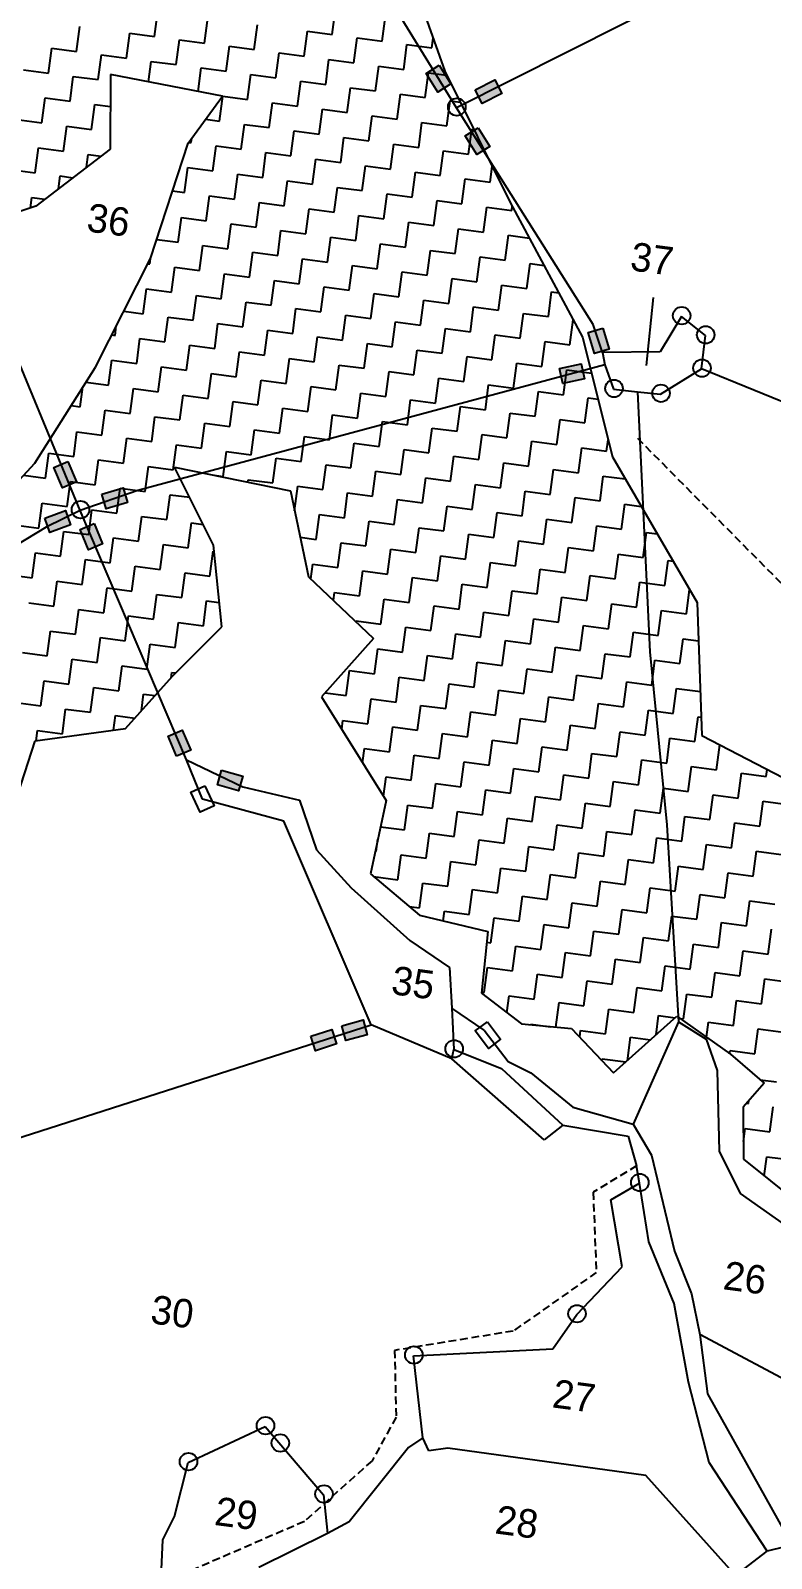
# Model space of a CAD drawing. Header units: metres. Extents: x 291537 to 296393, y 1982960 to 1986703.
# Drawn here: x 294142 to 294624, y 1983906 to 1984899 of the extents above; entities that cross this region are included whole.
import ezdxf

# ---------------------------------------------------------------- set-up
doc = ezdxf.new("R2010")
doc.units = ezdxf.units.M
doc.linetypes.add('DASHED', pattern=[0.75, 0.5, -0.25])
for name, color, linetype in [('LINE_FOOTPATH', 1, 'DASHED'), ('LINE_WATER', 4, 'Continuous'), ('POLY_HATCH', 12, 'Continuous'), ('POLY_PARCEL', 6, 'Continuous'), ('POLY_WATER', 4, 'Continuous'), ('SYM_STONE', 1, 'Continuous'), ('TEXT_PARCEL', 7, 'Continuous')]:
    doc.layers.add(name, color=color, linetype=linetype)
doc.styles.get("Standard").update_dxf_attribs({"font": 'simplex.shx'})
doc.styles.add('TEXT_MAP', font='')
doc.styles.get('TEXT_MAP').set_extended_font_data('Kruti Dev 050')
doc.dimstyles.get("Standard").update_dxf_attribs({"dimtxt": 0.18, "dimasz": 0.18, "dimexe": 0.18, "dimexo": 0.0625, "dimgap": 0.09, "dimtad": 0, "dimtih": 1, "dimtoh": 1, "dimdec": 4, "dimzin": 0, "dimdsep": 46, "dimtxsty": 'Standard', "dimcen": 0.09, "dimadec": 0, "dimazin": 0, "dimtfac": 1, "dimtdec": 4, "dimtofl": 0, "dimtmove": 0, "dimatfit": 3, "dimfxl": 1, "dimtolj": 1, "dimtzin": 0, "dimarcsym": 0})

msp = doc.modelspace()

# ---------------------------------------------------------------- hatches: boundary and pattern name
for points in [[(294406.66, 1984859.15), (294415.06, 1984864.41), (294407.46, 1984876.55), (294399.06, 1984871.3)], [(294448.15, 1984858.21), (294443.69, 1984867.06), (294430.9, 1984860.63), (294435.35, 1984851.78)], [(294432.02, 1984818.5), (294440.4, 1984823.79), (294432.76, 1984835.9), (294424.38, 1984830.62)], [(294508.46, 1984689.17), (294517.95, 1984692.01), (294513.85, 1984705.73), (294504.36, 1984702.89)], [(294501.92, 1984672.78), (294499.77, 1984682.45), (294485.79, 1984679.34), (294487.94, 1984669.67)], [(294162.59, 1984601.96), (294171.71, 1984605.82), (294166.13, 1984619.01), (294157.01, 1984615.15)], [(294204.78, 1984592.27), (294201.99, 1984601.78), (294188.25, 1984597.75), (294191.03, 1984588.24)], [(294167.86, 1984577.87), (294164.45, 1984587.17), (294151.01, 1984582.23), (294154.42, 1984572.93)], [(294179.58, 1984561.57), (294188.69, 1984565.45), (294183.08, 1984578.63), (294173.96, 1984574.74)], [(294240.3, 1984444.43), (294231.19, 1984440.54), (294236.8, 1984427.37), (294245.92, 1984431.26)], [(294277.05, 1984404.82), (294279.78, 1984414.34), (294266.02, 1984418.3), (294263.28, 1984408.78)], [(294360.61, 1984246.41), (294357.97, 1984255.96), (294344.17, 1984252.14), (294346.81, 1984242.6)], [(294340.78, 1984240.4), (294337.71, 1984249.82), (294324.1, 1984245.38), (294327.16, 1984235.96)]]:
    msp.add_hatch(color=256).paths.add_polyline_path(points)

# ---------------------------------------------------------------- linework, layer by layer
for points in [[(294407.46, 1984876.55), (294415.06, 1984864.41), (294406.66, 1984859.15), (294399.06, 1984871.3)], [(294430.9, 1984860.63), (294443.69, 1984867.06), (294448.15, 1984858.21), (294435.35, 1984851.78)], [(294432.76, 1984835.9), (294440.4, 1984823.79), (294432.02, 1984818.5), (294424.38, 1984830.62)], [(294513.85, 1984705.73), (294517.95, 1984692.01), (294508.46, 1984689.17), (294504.36, 1984702.89)], [(294485.79, 1984679.34), (294499.77, 1984682.45), (294501.92, 1984672.78), (294487.94, 1984669.67)], [(294166.13, 1984619.01), (294171.71, 1984605.82), (294162.59, 1984601.96), (294157.01, 1984615.15)], [(294188.25, 1984597.75), (294201.99, 1984601.78), (294204.78, 1984592.27), (294191.03, 1984588.24)], [(294151.01, 1984582.23), (294164.45, 1984587.17), (294167.86, 1984577.87), (294154.42, 1984572.93)], [(294183.08, 1984578.63), (294188.69, 1984565.45), (294179.58, 1984561.57), (294173.96, 1984574.74)], [(294236.8, 1984427.37), (294231.19, 1984440.54), (294240.3, 1984444.43), (294245.92, 1984431.26)], [(294266.02, 1984418.3), (294279.78, 1984414.34), (294277.05, 1984404.82), (294263.28, 1984408.78)], [(294255.06, 1984408.14), (294261.13, 1984395.17), (294252.15, 1984390.97), (294246.09, 1984403.95)], [(294344.17, 1984252.14), (294357.97, 1984255.96), (294360.61, 1984246.41), (294346.81, 1984242.6)], [(294438.87, 1984254.86), (294447.44, 1984243.39), (294439.5, 1984237.46), (294430.94, 1984248.94)], [(294324.1, 1984245.38), (294337.71, 1984249.82), (294340.78, 1984240.4), (294327.16, 1984235.96)]]:
    msp.add_lwpolyline(points, close=True)
at = {"layer": 'LINE_FOOTPATH', "ltscale": 10}
for p, q in [((294629.81, 1984539.91), (294535.83, 1984634.74)), ((294535.86, 1984161.12), (294507.57, 1984143.99)), ((294507.57, 1984143.99), (294509.64, 1984091.78)), ((294509.64, 1984091.78), (294455.53, 1984053.74)), ((294455.53, 1984053.74), (294378.47, 1984041.17)), ((294378.47, 1984041.17), (294379.47, 1983997.76)), ((294379.47, 1983997.76), (294363.84, 1983969.38)), ((294363.84, 1983969.38), (294319.82, 1983930)), ((294319.82, 1983930), (294228.48, 1983890.34))]:
    msp.add_line(p, q, dxfattribs=at)
at = {"layer": 'LINE_WATER'}
for p, q in [((294415.63, 1984263.55), (294417.01, 1984236.74)), ((294415.74, 1984230.76), (294417.01, 1984236.74)), ((294417.01, 1984236.74), (294448, 1984224.32)), ((294448, 1984224.32), (294487.92, 1984187.59))]:
    msp.add_line(p, q, dxfattribs=at)
at = {"layer": 'POLY_HATCH'}
for p, q in [((294390.61, 1984930.92), (294411.05, 1984872.73)), ((294193.89, 1984870.57), (294193.54, 1984821.98)), ((294266.55, 1984856.4), (294193.89, 1984870.57)), ((294411.05, 1984872.73), (294453.74, 1984787.28)), ((294244.26, 1984825.91), (294266.55, 1984856.4)), ((294193.54, 1984821.98), (294145.3, 1984785.04)), ((294219.88, 1984750.85), (294244.26, 1984825.91)), ((294145.3, 1984785.04), (294082.4, 1984763.72)), ((294453.74, 1984787.28), (294500.73, 1984699.74)), ((294183.93, 1984680.36), (294219.88, 1984750.85)), ((294500.73, 1984699.74), (294520.09, 1984621.93)), ((294144.49, 1984617.94), (294183.93, 1984680.36)), ((294520.09, 1984621.93), (294575.25, 1984527.23)), ((294086.71, 1984554.9), (294144.49, 1984617.94)), ((294260.77, 1984564.65), (294235.44, 1984615.4)), ((294235.44, 1984615.4), (294310.73, 1984599.88)), ((294310.73, 1984599.88), (294322.57, 1984544.09)), ((294266.12, 1984511.42), (294260.77, 1984564.65)), ((294322.57, 1984544.09), (294364.69, 1984503.93)), ((294575.25, 1984527.23), (294578.29, 1984440.95)), ((294234.11, 1984479.36), (294266.12, 1984511.42)), ((294364.69, 1984503.93), (294331.05, 1984466.11)), ((294203.55, 1984445.41), (294234.11, 1984479.36)), ((294331.05, 1984466.11), (294372.98, 1984398.65)), ((294144.8, 1984437.38), (294203.55, 1984445.41)), ((294131.11, 1984395.21), (294144.8, 1984437.38)), ((294578.29, 1984440.95), (294643.05, 1984407.3)), ((294372.98, 1984398.65), (294362.81, 1984350.89)), ((294362.81, 1984350.89), (294394.72, 1984324.04)), ((294394.72, 1984324.04), (294439.04, 1984313.48)), ((294439.04, 1984313.48), (294435.03, 1984273.45)), ((294435.03, 1984273.45), (294461, 1984253.36)), ((294461, 1984253.36), (294493.5, 1984250.34)), ((294520.88, 1984221.53), (294562.07, 1984258.35)), ((294562.07, 1984258.35), (294596.84, 1984233.68)), ((294493.5, 1984250.34), (294520.88, 1984221.53)), ((294596.84, 1984233.68), (294618.72, 1984214.98)), ((294618.72, 1984214.98), (294605.1, 1984199.28)), ((294605.1, 1984199.28), (294605.34, 1984165.52)), ((294605.34, 1984165.52), (294640.5, 1984137.38))]:
    msp.add_line(p, q, dxfattribs=at)
at = {"layer": 'POLY_HATCH', "linetype": 'Continuous'}
for p, q in [((294222.47, 1984895.3), (294224.61, 1984911.49)), ((294337.96, 1984896.49), (294340.1, 1984912.69)), ((294370.35, 1984892.21), (294372.49, 1984908.4)), ((294171.74, 1984885.53), (294173.89, 1984901.72)), ((294254.85, 1984891.01), (294256.99, 1984907.2)), ((294287.24, 1984886.73), (294289.38, 1984902.92)), ((294319.62, 1984882.44), (294321.77, 1984898.63)), ((294321.77, 1984898.63), (294337.96, 1984896.49)), ((294204.13, 1984881.25), (294206.27, 1984897.44)), ((294206.27, 1984897.44), (294222.47, 1984895.3)), ((294236.52, 1984876.96), (294238.66, 1984893.15)), ((294238.66, 1984893.15), (294254.85, 1984891.01)), ((294268.9, 1984872.68), (294271.05, 1984888.87)), ((294271.05, 1984888.87), (294287.24, 1984886.73)), ((294352.01, 1984878.16), (294354.15, 1984894.35)), ((294354.15, 1984894.35), (294370.35, 1984892.21)), ((294384.4, 1984873.87), (294386.54, 1984890.06)), ((294386.54, 1984890.06), (294402.73, 1984887.92)), ((294402.73, 1984887.92), (294403.55, 1984894.08)), ((294153.41, 1984871.48), (294155.55, 1984887.67)), ((294155.55, 1984887.67), (294171.74, 1984885.53)), ((294185.79, 1984867.2), (294187.94, 1984883.39)), ((294187.94, 1984883.39), (294204.13, 1984881.25)), ((294218.56, 1984865.76), (294220.32, 1984879.1)), ((294220.32, 1984879.1), (294236.52, 1984876.96)), ((294301.29, 1984868.39), (294303.43, 1984884.58)), ((294303.43, 1984884.58), (294319.62, 1984882.44)), ((294333.68, 1984864.11), (294335.82, 1984880.3)), ((294335.82, 1984880.3), (294352.01, 1984878.16)), ((294137.22, 1984873.62), (294153.41, 1984871.48)), ((294167.46, 1984853.15), (294169.6, 1984869.34)), ((294169.6, 1984869.34), (294185.79, 1984867.2)), ((294250.68, 1984859.49), (294252.71, 1984874.82)), ((294252.71, 1984874.82), (294268.9, 1984872.68)), ((294282.95, 1984854.34), (294285.1, 1984870.53)), ((294285.1, 1984870.53), (294301.29, 1984868.39)), ((294366.06, 1984859.82), (294368.2, 1984876.01)), ((294368.2, 1984876.01), (294384.4, 1984873.87)), ((294398.45, 1984855.54), (294400.59, 1984871.73)), ((294400.59, 1984871.73), (294412.33, 1984870.18)), ((294315.34, 1984850.06), (294317.48, 1984866.25)), ((294317.48, 1984866.25), (294333.68, 1984864.11)), ((294347.73, 1984845.77), (294349.87, 1984861.96)), ((294349.87, 1984861.96), (294366.06, 1984859.82)), ((294149.12, 1984839.09), (294151.27, 1984855.29)), ((294151.27, 1984855.29), (294167.46, 1984853.15)), ((294181.51, 1984834.81), (294183.65, 1984851)), ((294183.65, 1984851), (294193.74, 1984849.67)), ((294264.62, 1984840.29), (294266.76, 1984856.48)), ((294266.76, 1984856.48), (294282.95, 1984854.34)), ((294297, 1984836), (294299.15, 1984852.2)), ((294299.15, 1984852.2), (294315.34, 1984850.06)), ((294380.11, 1984841.49), (294382.25, 1984857.68)), ((294382.25, 1984857.68), (294398.45, 1984855.54)), ((294412.5, 1984837.2), (294414.64, 1984853.39)), ((294414.64, 1984853.39), (294421.14, 1984852.53)), ((294132.93, 1984841.24), (294149.12, 1984839.09)), ((294255.64, 1984841.48), (294264.62, 1984840.29)), ((294329.39, 1984831.72), (294331.53, 1984847.91)), ((294331.53, 1984847.91), (294347.73, 1984845.77)), ((294361.78, 1984827.43), (294363.92, 1984843.63)), ((294363.92, 1984843.63), (294380.11, 1984841.49)), ((294394.16, 1984823.15), (294396.31, 1984839.34)), ((294396.31, 1984839.34), (294412.5, 1984837.2)), ((294163.17, 1984820.76), (294165.32, 1984836.95)), ((294165.32, 1984836.95), (294181.51, 1984834.81)), ((294246.28, 1984826.24), (294246.68, 1984829.21)), ((294278.67, 1984821.95), (294280.81, 1984838.15)), ((294280.81, 1984838.15), (294297, 1984836)), ((294311.05, 1984817.67), (294313.2, 1984833.86)), ((294313.2, 1984833.86), (294329.39, 1984831.72)), ((294343.44, 1984813.38), (294345.58, 1984829.58)), ((294345.58, 1984829.58), (294361.78, 1984827.43)), ((294426.55, 1984818.86), (294428.69, 1984835.06)), ((294428.69, 1984835.06), (294429.96, 1984834.89)), ((294144.84, 1984806.71), (294146.98, 1984822.9)), ((294146.98, 1984822.9), (294163.17, 1984820.76)), ((294178.26, 1984810.28), (294179.37, 1984818.62)), ((294179.37, 1984818.62), (294187.71, 1984817.51)), ((294244.66, 1984826.45), (294246.28, 1984826.24)), ((294260.33, 1984807.9), (294262.48, 1984824.1)), ((294262.48, 1984824.1), (294278.67, 1984821.95)), ((294292.72, 1984803.62), (294294.86, 1984819.81)), ((294294.86, 1984819.81), (294311.05, 1984817.67)), ((294375.83, 1984809.1), (294377.97, 1984825.29)), ((294377.97, 1984825.29), (294394.16, 1984823.15)), ((294408.21, 1984804.81), (294410.36, 1984821.01)), ((294410.36, 1984821.01), (294426.55, 1984818.86)), ((294128.65, 1984808.85), (294144.84, 1984806.71)), ((294242, 1984793.85), (294244.14, 1984810.05)), ((294244.14, 1984810.05), (294260.33, 1984807.9)), ((294325.11, 1984799.33), (294327.25, 1984815.53)), ((294327.25, 1984815.53), (294343.44, 1984813.38)), ((294357.49, 1984795.05), (294359.63, 1984811.24)), ((294359.63, 1984811.24), (294375.83, 1984809.1)), ((294440.6, 1984800.53), (294441.97, 1984810.85)), ((294159.93, 1984796.24), (294161.03, 1984804.57)), ((294161.03, 1984804.57), (294169.37, 1984803.46)), ((294274.38, 1984789.57), (294276.53, 1984805.76)), ((294276.53, 1984805.76), (294292.72, 1984803.62)), ((294306.77, 1984785.28), (294308.91, 1984801.48)), ((294308.91, 1984801.48), (294325.11, 1984799.33)), ((294389.88, 1984790.76), (294392.02, 1984806.96)), ((294392.02, 1984806.96), (294408.21, 1984804.81)), ((294422.26, 1984786.48), (294424.41, 1984802.67)), ((294424.41, 1984802.67), (294440.6, 1984800.53)), ((294141.81, 1984783.86), (294142.7, 1984790.52)), ((294142.7, 1984790.52), (294151.02, 1984789.41)), ((294234.18, 1984794.89), (294242, 1984793.85)), ((294256.05, 1984775.52), (294258.19, 1984791.71)), ((294258.19, 1984791.71), (294274.38, 1984789.57)), ((294339.16, 1984781), (294341.3, 1984797.19)), ((294341.3, 1984797.19), (294357.49, 1984795.05)), ((294371.54, 1984776.71), (294373.68, 1984792.91)), ((294373.68, 1984792.91), (294389.88, 1984790.76)), ((294288.43, 1984771.23), (294290.58, 1984787.43)), ((294290.58, 1984787.43), (294306.77, 1984785.28)), ((294320.82, 1984766.95), (294322.96, 1984783.14)), ((294322.96, 1984783.14), (294339.16, 1984781)), ((294353.21, 1984762.66), (294355.35, 1984778.86)), ((294355.35, 1984778.86), (294371.54, 1984776.71)), ((294403.93, 1984772.43), (294406.07, 1984788.62)), ((294406.07, 1984788.62), (294422.26, 1984786.48)), ((294436.31, 1984768.14), (294438.46, 1984784.34)), ((294438.46, 1984784.34), (294454.65, 1984782.19)), ((294454.65, 1984782.19), (294455.01, 1984784.92)), ((294237.71, 1984761.47), (294239.85, 1984777.66)), ((294239.85, 1984777.66), (294256.05, 1984775.52)), ((294270.1, 1984757.18), (294272.24, 1984773.37)), ((294272.24, 1984773.37), (294288.43, 1984771.23)), ((294302.48, 1984752.9), (294304.63, 1984769.09)), ((294304.63, 1984769.09), (294320.82, 1984766.95)), ((294385.59, 1984758.38), (294387.74, 1984774.57)), ((294387.74, 1984774.57), (294403.93, 1984772.43)), ((294417.98, 1984754.09), (294420.12, 1984770.29)), ((294420.12, 1984770.29), (294436.31, 1984768.14)), ((294223.92, 1984763.29), (294237.71, 1984761.47)), ((294251.76, 1984743.13), (294253.91, 1984759.32)), ((294253.91, 1984759.32), (294270.1, 1984757.18)), ((294334.87, 1984748.61), (294337.01, 1984764.8)), ((294337.01, 1984764.8), (294353.21, 1984762.66)), ((294367.26, 1984744.33), (294369.4, 1984760.52)), ((294369.4, 1984760.52), (294385.59, 1984758.38)), ((294450.37, 1984749.81), (294452.51, 1984766)), ((294452.51, 1984766), (294466.13, 1984764.2)), ((294219.38, 1984747.42), (294219.81, 1984750.72)), ((294284.15, 1984738.85), (294286.29, 1984755.04)), ((294286.29, 1984755.04), (294302.48, 1984752.9)), ((294316.54, 1984734.56), (294318.68, 1984750.75)), ((294318.68, 1984750.75), (294334.87, 1984748.61)), ((294399.64, 1984740.04), (294401.79, 1984756.23)), ((294401.79, 1984756.23), (294417.98, 1984754.09)), ((294432.03, 1984735.76), (294434.17, 1984751.95)), ((294434.17, 1984751.95), (294450.37, 1984749.81)), ((294218.21, 1984747.57), (294219.38, 1984747.42)), ((294233.43, 1984729.08), (294235.57, 1984745.27)), ((294235.57, 1984745.27), (294251.76, 1984743.13)), ((294265.81, 1984724.8), (294267.96, 1984740.99)), ((294267.96, 1984740.99), (294284.15, 1984738.85)), ((294348.92, 1984730.28), (294351.06, 1984746.47)), ((294351.06, 1984746.47), (294367.26, 1984744.33)), ((294381.31, 1984725.99), (294383.45, 1984742.18)), ((294383.45, 1984742.18), (294399.64, 1984740.04)), ((294464.42, 1984731.47), (294466.56, 1984747.66)), ((294466.56, 1984747.66), (294475.65, 1984746.46)), ((294215.09, 1984715.03), (294217.23, 1984731.22)), ((294217.23, 1984731.22), (294233.43, 1984729.08)), ((294298.2, 1984720.51), (294300.34, 1984736.7)), ((294300.34, 1984736.7), (294316.54, 1984734.56)), ((294330.59, 1984716.23), (294332.73, 1984732.42)), ((294332.73, 1984732.42), (294348.92, 1984730.28)), ((294413.69, 1984721.71), (294415.84, 1984737.9)), ((294415.84, 1984737.9), (294432.03, 1984735.76)), ((294446.08, 1984717.42), (294448.22, 1984733.61)), ((294448.22, 1984733.61), (294464.42, 1984731.47)), ((294478.47, 1984713.14), (294480.61, 1984729.33)), ((294480.61, 1984729.33), (294485.17, 1984728.73)), ((294247.48, 1984710.75), (294249.62, 1984726.94)), ((294249.62, 1984726.94), (294265.81, 1984724.8)), ((294279.86, 1984706.46), (294282.01, 1984722.65)), ((294282.01, 1984722.65), (294298.2, 1984720.51)), ((294362.97, 1984711.94), (294365.11, 1984728.13)), ((294365.11, 1984728.13), (294381.31, 1984725.99)), ((294395.36, 1984707.66), (294397.5, 1984723.85)), ((294397.5, 1984723.85), (294413.69, 1984721.71)), ((294427.74, 1984703.37), (294429.89, 1984719.56)), ((294429.89, 1984719.56), (294446.08, 1984717.42)), ((294202.46, 1984716.7), (294215.09, 1984715.03)), ((294229.14, 1984696.69), (294231.28, 1984712.89)), ((294231.28, 1984712.89), (294247.48, 1984710.75)), ((294312.25, 1984702.17), (294314.39, 1984718.37)), ((294314.39, 1984718.37), (294330.59, 1984716.23)), ((294344.64, 1984697.89), (294346.78, 1984714.08)), ((294346.78, 1984714.08), (294362.97, 1984711.94)), ((294377.02, 1984693.6), (294379.17, 1984709.8)), ((294379.17, 1984709.8), (294395.36, 1984707.66)), ((294460.13, 1984699.09), (294462.27, 1984715.28)), ((294462.27, 1984715.28), (294478.47, 1984713.14)), ((294492.52, 1984694.8), (294494.66, 1984710.99)), ((294494.66, 1984710.99), (294494.69, 1984710.99)), ((294194.59, 1984701.27), (294196.76, 1984700.98)), ((294196.76, 1984700.98), (294197.56, 1984707.09)), ((294261.53, 1984692.41), (294263.67, 1984708.6)), ((294263.67, 1984708.6), (294279.86, 1984706.46)), ((294293.91, 1984688.12), (294296.06, 1984704.32)), ((294296.06, 1984704.32), (294312.25, 1984702.17)), ((294326.3, 1984683.84), (294328.44, 1984700.03)), ((294328.44, 1984700.03), (294344.64, 1984697.89)), ((294409.41, 1984689.32), (294411.55, 1984705.51)), ((294411.55, 1984705.51), (294427.74, 1984703.37)), ((294441.8, 1984685.03), (294443.94, 1984701.23)), ((294443.94, 1984701.23), (294460.13, 1984699.09)), ((294210.81, 1984682.64), (294212.95, 1984698.84)), ((294212.95, 1984698.84), (294229.14, 1984696.69)), ((294243.19, 1984678.36), (294245.34, 1984694.55)), ((294245.34, 1984694.55), (294261.53, 1984692.41)), ((294275.58, 1984674.07), (294277.72, 1984690.27)), ((294277.72, 1984690.27), (294293.91, 1984688.12)), ((294358.69, 1984679.55), (294360.83, 1984695.75)), ((294360.83, 1984695.75), (294377.02, 1984693.6)), ((294391.07, 1984675.27), (294393.22, 1984691.46)), ((294393.22, 1984691.46), (294409.41, 1984689.32)), ((294474.18, 1984680.75), (294476.32, 1984696.94)), ((294476.32, 1984696.94), (294492.52, 1984694.8)), ((294192.47, 1984668.59), (294194.61, 1984684.79)), ((294194.61, 1984684.79), (294210.81, 1984682.64)), ((294224.86, 1984664.31), (294227, 1984680.5)), ((294227, 1984680.5), (294243.19, 1984678.36)), ((294307.97, 1984669.79), (294310.11, 1984685.98)), ((294310.11, 1984685.98), (294326.3, 1984683.84)), ((294340.35, 1984665.5), (294342.49, 1984681.7)), ((294342.49, 1984681.7), (294358.69, 1984679.55)), ((294423.46, 1984670.98), (294425.6, 1984687.18)), ((294425.6, 1984687.18), (294441.8, 1984685.03)), ((294455.85, 1984666.7), (294457.99, 1984682.89)), ((294457.99, 1984682.89), (294474.18, 1984680.75)), ((294177.73, 1984670.54), (294192.47, 1984668.59)), ((294257.24, 1984660.02), (294259.39, 1984676.22)), ((294259.39, 1984676.22), (294275.58, 1984674.07)), ((294289.63, 1984655.74), (294291.77, 1984671.93)), ((294291.77, 1984671.93), (294307.97, 1984669.79)), ((294372.74, 1984661.22), (294374.88, 1984677.41)), ((294374.88, 1984677.41), (294391.07, 1984675.27)), ((294405.12, 1984656.93), (294407.27, 1984673.13)), ((294407.27, 1984673.13), (294423.46, 1984670.98)), ((294488.23, 1984662.41), (294490.37, 1984678.61)), ((294490.37, 1984678.61), (294506.52, 1984676.47)), ((294174.14, 1984654.54), (294175.86, 1984667.59)), ((294206.52, 1984650.26), (294208.66, 1984666.45)), ((294208.66, 1984666.45), (294224.86, 1984664.31)), ((294238.91, 1984645.97), (294241.05, 1984662.17)), ((294241.05, 1984662.17), (294257.24, 1984660.02)), ((294322.02, 1984651.45), (294324.16, 1984667.65)), ((294324.16, 1984667.65), (294340.35, 1984665.5)), ((294354.4, 1984647.17), (294356.54, 1984663.36)), ((294356.54, 1984663.36), (294372.74, 1984661.22)), ((294437.51, 1984652.65), (294439.65, 1984668.84)), ((294439.65, 1984668.84), (294455.85, 1984666.7)), ((294469.9, 1984648.36), (294472.04, 1984664.56)), ((294472.04, 1984664.56), (294488.23, 1984662.41)), ((294502.28, 1984644.08), (294504.43, 1984660.27)), ((294504.43, 1984660.27), (294510.76, 1984659.43)), ((294168.12, 1984655.34), (294174.14, 1984654.54)), ((294188.19, 1984636.21), (294190.33, 1984652.4)), ((294190.33, 1984652.4), (294206.52, 1984650.26)), ((294271.29, 1984641.69), (294273.44, 1984657.88)), ((294273.44, 1984657.88), (294289.63, 1984655.74)), ((294303.68, 1984637.4), (294305.82, 1984653.6)), ((294305.82, 1984653.6), (294322.02, 1984651.45)), ((294386.79, 1984642.88), (294388.93, 1984659.08)), ((294388.93, 1984659.08), (294405.12, 1984656.93)), ((294419.17, 1984638.6), (294421.32, 1984654.79)), ((294421.32, 1984654.79), (294437.51, 1984652.65)), ((294451.56, 1984634.31), (294453.7, 1984650.51)), ((294453.7, 1984650.51), (294469.9, 1984648.36)), ((294220.57, 1984631.92), (294222.71, 1984648.12)), ((294222.71, 1984648.12), (294238.91, 1984645.97)), ((294252.96, 1984627.64), (294255.1, 1984643.83)), ((294255.1, 1984643.83), (294271.29, 1984641.69)), ((294336.07, 1984633.12), (294338.21, 1984649.31)), ((294338.21, 1984649.31), (294354.4, 1984647.17)), ((294368.45, 1984628.83), (294370.6, 1984645.03)), ((294370.6, 1984645.03), (294386.79, 1984642.88)), ((294400.84, 1984624.55), (294402.98, 1984640.74)), ((294402.98, 1984640.74), (294419.17, 1984638.6)), ((294483.95, 1984630.03), (294486.09, 1984646.22)), ((294486.09, 1984646.22), (294502.28, 1984644.08)), ((294169.85, 1984622.16), (294171.99, 1984638.35)), ((294171.99, 1984638.35), (294188.19, 1984636.21)), ((294202.24, 1984617.87), (294204.38, 1984634.06)), ((294204.38, 1984634.06), (294220.57, 1984631.92)), ((294285.34, 1984623.35), (294287.49, 1984639.55)), ((294287.49, 1984639.55), (294303.68, 1984637.4)), ((294317.73, 1984619.07), (294319.87, 1984635.26)), ((294319.87, 1984635.26), (294336.07, 1984633.12)), ((294350.12, 1984614.78), (294352.26, 1984630.97)), ((294352.26, 1984630.97), (294368.45, 1984628.83)), ((294433.23, 1984620.26), (294435.37, 1984636.46)), ((294435.37, 1984636.46), (294451.56, 1984634.31)), ((294465.61, 1984615.98), (294467.75, 1984632.17)), ((294467.75, 1984632.17), (294483.95, 1984630.03)), ((294516.33, 1984625.74), (294517.31, 1984633.12)), ((294151.51, 1984608.11), (294153.66, 1984624.3)), ((294153.66, 1984624.3), (294169.85, 1984622.16)), ((294183.9, 1984603.82), (294186.04, 1984620.01)), ((294186.04, 1984620.01), (294202.24, 1984617.87)), ((294234.62, 1984613.59), (294236.77, 1984629.78)), ((294236.77, 1984629.78), (294252.96, 1984627.64)), ((294267.01, 1984609.3), (294269.15, 1984625.49)), ((294269.15, 1984625.49), (294285.34, 1984623.35)), ((294299.4, 1984605.02), (294301.54, 1984621.21)), ((294301.54, 1984621.21), (294317.73, 1984619.07)), ((294382.5, 1984610.5), (294384.65, 1984626.69)), ((294384.65, 1984626.69), (294400.84, 1984624.55)), ((294414.89, 1984606.21), (294417.03, 1984622.4)), ((294417.03, 1984622.4), (294433.23, 1984620.26)), ((294498, 1984611.69), (294500.14, 1984627.89)), ((294500.14, 1984627.89), (294516.33, 1984625.74)), ((294137.21, 1984610), (294151.51, 1984608.11)), ((294216.29, 1984599.54), (294218.43, 1984615.73)), ((294218.43, 1984615.73), (294234.62, 1984613.59)), ((294261.45, 1984610.04), (294267.01, 1984609.3)), ((294331.78, 1984600.73), (294333.92, 1984616.92)), ((294333.92, 1984616.92), (294350.12, 1984614.78)), ((294364.17, 1984596.45), (294366.31, 1984612.64)), ((294366.31, 1984612.64), (294382.5, 1984610.5)), ((294447.28, 1984601.93), (294449.42, 1984618.12)), ((294449.42, 1984618.12), (294465.61, 1984615.98)), ((294479.66, 1984597.64), (294481.8, 1984613.83)), ((294481.8, 1984613.83), (294498, 1984611.69)), ((294165.57, 1984589.77), (294167.71, 1984605.96)), ((294167.71, 1984605.96), (294183.9, 1984603.82)), ((294197.95, 1984585.49), (294200.09, 1984601.68)), ((294200.09, 1984601.68), (294216.29, 1984599.54)), ((294283, 1984605.6), (294283.2, 1984607.16)), ((294283.2, 1984607.16), (294299.4, 1984605.02)), ((294313.48, 1984586.92), (294315.59, 1984602.87)), ((294315.59, 1984602.87), (294331.78, 1984600.73)), ((294396.55, 1984592.16), (294398.7, 1984608.35)), ((294398.7, 1984608.35), (294414.89, 1984606.21)), ((294428.94, 1984587.88), (294431.08, 1984604.07)), ((294431.08, 1984604.07), (294447.28, 1984601.93)), ((294512.05, 1984593.36), (294514.19, 1984609.55)), ((294514.19, 1984609.55), (294528.4, 1984607.67)), ((294147.23, 1984575.72), (294149.37, 1984591.91)), ((294149.37, 1984591.91), (294165.57, 1984589.77)), ((294230.34, 1984581.2), (294232.48, 1984597.39)), ((294232.48, 1984597.39), (294245.27, 1984595.7)), ((294345.83, 1984582.4), (294347.97, 1984598.59)), ((294347.97, 1984598.59), (294364.17, 1984596.45)), ((294378.22, 1984578.11), (294380.36, 1984594.3)), ((294380.36, 1984594.3), (294396.55, 1984592.16)), ((294461.33, 1984583.59), (294463.47, 1984599.78)), ((294463.47, 1984599.78), (294479.66, 1984597.64)), ((294493.71, 1984579.31), (294495.85, 1984595.5)), ((294495.85, 1984595.5), (294512.05, 1984593.36)), ((294526.1, 1984575.02), (294528.24, 1984591.21)), ((294528.24, 1984591.21), (294538.8, 1984589.82)), ((294179.62, 1984571.43), (294181.76, 1984587.63)), ((294181.76, 1984587.63), (294197.95, 1984585.49)), ((294212, 1984567.15), (294214.14, 1984583.34)), ((294214.14, 1984583.34), (294230.34, 1984581.2)), ((294327.5, 1984568.34), (294329.64, 1984584.54)), ((294329.64, 1984584.54), (294345.83, 1984582.4)), ((294359.88, 1984564.06), (294362.02, 1984580.25)), ((294362.02, 1984580.25), (294378.22, 1984578.11)), ((294410.6, 1984573.83), (294412.75, 1984590.02)), ((294412.75, 1984590.02), (294428.94, 1984587.88)), ((294442.99, 1984569.54), (294445.13, 1984585.73)), ((294445.13, 1984585.73), (294461.33, 1984583.59)), ((294475.38, 1984565.26), (294477.52, 1984581.45)), ((294477.52, 1984581.45), (294493.71, 1984579.31)), ((294131.04, 1984577.86), (294147.23, 1984575.72)), ((294161.28, 1984557.38), (294163.42, 1984573.58)), ((294163.42, 1984573.58), (294179.62, 1984571.43)), ((294244.39, 1984562.86), (294246.53, 1984579.06)), ((294246.53, 1984579.06), (294254.08, 1984578.06)), ((294392.27, 1984559.77), (294394.41, 1984575.97)), ((294394.41, 1984575.97), (294410.6, 1984573.83)), ((294424.65, 1984555.49), (294426.8, 1984571.68)), ((294426.8, 1984571.68), (294442.99, 1984569.54)), ((294507.76, 1984560.97), (294509.91, 1984577.16)), ((294509.91, 1984577.16), (294526.1, 1984575.02)), ((294540.15, 1984556.69), (294542.29, 1984572.88)), ((294542.29, 1984572.88), (294549.2, 1984571.96)), ((294193.67, 1984553.1), (294195.81, 1984569.29)), ((294195.81, 1984569.29), (294212, 1984567.15)), ((294226.05, 1984548.81), (294228.2, 1984565.01)), ((294228.2, 1984565.01), (294244.39, 1984562.86)), ((294258.44, 1984544.53), (294260.58, 1984560.72)), ((294260.58, 1984560.72), (294261.17, 1984560.64)), ((294317.13, 1984569.72), (294327.5, 1984568.34)), ((294341.55, 1984550.01), (294343.69, 1984566.2)), ((294343.69, 1984566.2), (294359.88, 1984564.06)), ((294373.93, 1984545.72), (294376.08, 1984561.92)), ((294376.08, 1984561.92), (294392.27, 1984559.77)), ((294457.04, 1984551.2), (294459.18, 1984567.4)), ((294459.18, 1984567.4), (294475.38, 1984565.26)), ((294489.43, 1984546.92), (294491.57, 1984563.11)), ((294491.57, 1984563.11), (294507.76, 1984560.97)), ((294142.94, 1984543.33), (294145.09, 1984559.53)), ((294145.09, 1984559.53), (294161.28, 1984557.38)), ((294175.33, 1984539.05), (294177.47, 1984555.24)), ((294177.47, 1984555.24), (294193.67, 1984553.1)), ((294207.72, 1984534.76), (294209.86, 1984550.96)), ((294209.86, 1984550.96), (294226.05, 1984548.81)), ((294324.09, 1984542.64), (294325.35, 1984552.15)), ((294325.35, 1984552.15), (294341.55, 1984550.01)), ((294406.32, 1984541.44), (294408.46, 1984557.63)), ((294408.46, 1984557.63), (294424.65, 1984555.49)), ((294438.71, 1984537.15), (294440.85, 1984553.35)), ((294440.85, 1984553.35), (294457.04, 1984551.2)), ((294521.81, 1984542.63), (294523.96, 1984558.83)), ((294523.96, 1984558.83), (294540.15, 1984556.69)), ((294554.2, 1984538.35), (294556.34, 1984554.54)), ((294556.34, 1984554.54), (294559.6, 1984554.11)), ((294126.75, 1984545.48), (294142.94, 1984543.33)), ((294157, 1984525), (294159.14, 1984541.19)), ((294159.14, 1984541.19), (294175.33, 1984539.05)), ((294240.1, 1984530.48), (294242.25, 1984546.67)), ((294242.25, 1984546.67), (294258.44, 1984544.53)), ((294355.6, 1984531.67), (294357.74, 1984547.87)), ((294357.74, 1984547.87), (294373.93, 1984545.72)), ((294387.98, 1984527.39), (294390.13, 1984543.58)), ((294390.13, 1984543.58), (294406.32, 1984541.44)), ((294471.09, 1984532.87), (294473.23, 1984549.06)), ((294473.23, 1984549.06), (294489.43, 1984546.92)), ((294503.48, 1984528.58), (294505.62, 1984544.78)), ((294505.62, 1984544.78), (294521.81, 1984542.63)), ((294535.86, 1984524.3), (294538.01, 1984540.49)), ((294538.01, 1984540.49), (294554.2, 1984538.35)), ((294189.38, 1984520.71), (294191.52, 1984536.91)), ((294191.52, 1984536.91), (294207.72, 1984534.76)), ((294221.77, 1984516.43), (294223.91, 1984532.62)), ((294223.91, 1984532.62), (294240.1, 1984530.48)), ((294338.73, 1984528.69), (294339.4, 1984533.82)), ((294339.4, 1984533.82), (294355.6, 1984531.67)), ((294420.37, 1984523.1), (294422.51, 1984539.3)), ((294422.51, 1984539.3), (294438.71, 1984537.15)), ((294452.76, 1984518.82), (294454.9, 1984535.01)), ((294454.9, 1984535.01), (294471.09, 1984532.87)), ((294485.14, 1984514.53), (294487.28, 1984530.73)), ((294487.28, 1984530.73), (294503.48, 1984528.58)), ((294568.25, 1984520.01), (294570.32, 1984535.69)), ((294140.8, 1984527.14), (294157, 1984525)), ((294171.05, 1984506.66), (294173.19, 1984522.86)), ((294173.19, 1984522.86), (294189.38, 1984520.71)), ((294254.15, 1984512.14), (294256.3, 1984528.34)), ((294256.3, 1984528.34), (294264.53, 1984527.25)), ((294369.65, 1984513.34), (294371.79, 1984529.53)), ((294371.79, 1984529.53), (294387.98, 1984527.39)), ((294402.03, 1984509.05), (294404.18, 1984525.25)), ((294404.18, 1984525.25), (294420.37, 1984523.1)), ((294434.42, 1984504.77), (294436.56, 1984520.96)), ((294436.56, 1984520.96), (294452.76, 1984518.82)), ((294517.53, 1984510.25), (294519.67, 1984526.44)), ((294519.67, 1984526.44), (294535.86, 1984524.3)), ((294549.91, 1984505.96), (294552.06, 1984522.16)), ((294552.06, 1984522.16), (294568.25, 1984520.01)), ((294203.43, 1984502.38), (294205.57, 1984518.57)), ((294205.57, 1984518.57), (294221.77, 1984516.43)), ((294235.82, 1984498.09), (294237.96, 1984514.29)), ((294237.96, 1984514.29), (294254.15, 1984512.14)), ((294353.36, 1984514.74), (294353.45, 1984515.48)), ((294353.45, 1984515.48), (294369.65, 1984513.34)), ((294383.7, 1984495), (294385.84, 1984511.2)), ((294385.84, 1984511.2), (294402.03, 1984509.05)), ((294466.81, 1984500.48), (294468.95, 1984516.68)), ((294468.95, 1984516.68), (294485.14, 1984514.53)), ((294499.19, 1984496.2), (294501.34, 1984512.39)), ((294501.34, 1984512.39), (294517.53, 1984510.25)), ((294152.71, 1984492.61), (294154.85, 1984508.8)), ((294154.85, 1984508.8), (294171.05, 1984506.66)), ((294185.1, 1984488.33), (294187.24, 1984504.52)), ((294187.24, 1984504.52), (294203.43, 1984502.38)), ((294416.08, 1984490.72), (294418.23, 1984506.91)), ((294418.23, 1984506.91), (294434.42, 1984504.77)), ((294448.47, 1984486.43), (294450.61, 1984502.63)), ((294450.61, 1984502.63), (294466.81, 1984500.48)), ((294531.58, 1984491.91), (294533.72, 1984508.11)), ((294533.72, 1984508.11), (294549.91, 1984505.96)), ((294563.97, 1984487.63), (294566.11, 1984503.82)), ((294566.11, 1984503.82), (294576.12, 1984502.5)), ((294136.52, 1984494.75), (294152.71, 1984492.61)), ((294217.48, 1984484.04), (294219.62, 1984500.23)), ((294219.62, 1984500.23), (294235.82, 1984498.09)), ((294365.36, 1984480.95), (294367.51, 1984497.14)), ((294367.51, 1984497.14), (294383.7, 1984495)), ((294397.75, 1984476.67), (294399.89, 1984492.86)), ((294399.89, 1984492.86), (294416.08, 1984490.72)), ((294480.86, 1984482.15), (294483, 1984498.34)), ((294483, 1984498.34), (294499.19, 1984496.2)), ((294513.24, 1984477.86), (294515.39, 1984494.06)), ((294515.39, 1984494.06), (294531.58, 1984491.91)), ((294166.76, 1984474.28), (294168.9, 1984490.47)), ((294168.9, 1984490.47), (294185.1, 1984488.33)), ((294199.15, 1984469.99), (294201.29, 1984486.18)), ((294201.29, 1984486.18), (294217.48, 1984484.04)), ((294233.21, 1984478.37), (294233.68, 1984481.9)), ((294233.68, 1984481.9), (294236.29, 1984481.55)), ((294347.03, 1984466.9), (294349.17, 1984483.09)), ((294349.17, 1984483.09), (294365.36, 1984480.95)), ((294430.14, 1984472.38), (294432.28, 1984488.57)), ((294432.28, 1984488.57), (294448.47, 1984486.43)), ((294462.52, 1984468.1), (294464.66, 1984484.29)), ((294464.66, 1984484.29), (294480.86, 1984482.15)), ((294545.63, 1984473.58), (294547.77, 1984489.77)), ((294547.77, 1984489.77), (294563.97, 1984487.63)), ((294148.42, 1984460.23), (294150.57, 1984476.42)), ((294150.57, 1984476.42), (294166.76, 1984474.28)), ((294180.81, 1984455.94), (294182.95, 1984472.13)), ((294182.95, 1984472.13), (294199.15, 1984469.99)), ((294379.41, 1984462.62), (294381.56, 1984478.81)), ((294381.56, 1984478.81), (294397.75, 1984476.67)), ((294411.8, 1984458.33), (294413.94, 1984474.52)), ((294413.94, 1984474.52), (294430.14, 1984472.38)), ((294494.91, 1984463.81), (294497.05, 1984480)), ((294497.05, 1984480), (294513.24, 1984477.86)), ((294527.29, 1984459.53), (294529.44, 1984475.72)), ((294529.44, 1984475.72), (294545.63, 1984473.58)), ((294559.68, 1984455.24), (294561.82, 1984471.43)), ((294561.82, 1984471.43), (294577.29, 1984469.39)), ((294132.23, 1984462.37), (294148.42, 1984460.23)), ((294213.89, 1984456.9), (294215.34, 1984467.85)), ((294215.34, 1984467.85), (294222.85, 1984466.85)), ((294333.36, 1984468.71), (294347.03, 1984466.9)), ((294361.08, 1984448.57), (294363.22, 1984464.76)), ((294363.22, 1984464.76), (294379.41, 1984462.62)), ((294444.19, 1984454.05), (294446.33, 1984470.24)), ((294446.33, 1984470.24), (294462.52, 1984468.1)), ((294476.57, 1984449.76), (294478.71, 1984465.95)), ((294478.71, 1984465.95), (294494.91, 1984463.81)), ((294508.96, 1984445.48), (294511.1, 1984461.67)), ((294511.1, 1984461.67), (294527.29, 1984459.53)), ((294162.48, 1984441.89), (294164.62, 1984458.08)), ((294164.62, 1984458.08), (294180.81, 1984455.94)), ((294195.75, 1984444.34), (294197, 1984453.8)), ((294197, 1984453.8), (294209.6, 1984452.13)), ((294393.46, 1984444.28), (294395.61, 1984460.47)), ((294395.61, 1984460.47), (294411.8, 1984458.33)), ((294425.85, 1984440), (294427.99, 1984456.19)), ((294427.99, 1984456.19), (294444.19, 1984454.05)), ((294458.24, 1984435.71), (294460.38, 1984451.9)), ((294460.38, 1984451.9), (294476.57, 1984449.76)), ((294541.34, 1984441.19), (294543.49, 1984457.38)), ((294543.49, 1984457.38), (294559.68, 1984455.24)), ((294573.73, 1984436.91), (294575.87, 1984453.1)), ((294575.87, 1984453.1), (294577.87, 1984452.83)), ((294145.41, 1984437.46), (294146.28, 1984444.03)), ((294146.28, 1984444.03), (294162.48, 1984441.89)), ((294344.14, 1984445.06), (294344.88, 1984450.71)), ((294344.88, 1984450.71), (294361.08, 1984448.57)), ((294375.13, 1984430.23), (294377.27, 1984446.42)), ((294377.27, 1984446.42), (294393.46, 1984444.28)), ((294407.51, 1984425.94), (294409.66, 1984442.14)), ((294409.66, 1984442.14), (294425.85, 1984440)), ((294490.62, 1984431.43), (294492.77, 1984447.62)), ((294492.77, 1984447.62), (294508.96, 1984445.48)), ((294523.01, 1984427.14), (294525.15, 1984443.33)), ((294525.15, 1984443.33), (294541.34, 1984441.19)), ((294357.72, 1984423.2), (294358.94, 1984432.37)), ((294358.94, 1984432.37), (294375.13, 1984430.23)), ((294439.9, 1984421.66), (294442.04, 1984437.85)), ((294442.04, 1984437.85), (294458.24, 1984435.71)), ((294472.29, 1984417.37), (294474.43, 1984433.57)), ((294474.43, 1984433.57), (294490.62, 1984431.43)), ((294555.4, 1984422.86), (294557.54, 1984439.05)), ((294557.54, 1984439.05), (294573.73, 1984436.91)), ((294587.78, 1984418.57), (294589.92, 1984434.76)), ((294589.92, 1984434.76), (294590.27, 1984434.72)), ((294389.18, 1984411.89), (294391.32, 1984428.09)), ((294391.32, 1984428.09), (294407.51, 1984425.94)), ((294421.57, 1984407.61), (294423.71, 1984423.8)), ((294423.71, 1984423.8), (294439.9, 1984421.66)), ((294504.67, 1984413.09), (294506.82, 1984429.28)), ((294506.82, 1984429.28), (294523.01, 1984427.14)), ((294537.06, 1984408.8), (294539.2, 1984425)), ((294539.2, 1984425), (294555.4, 1984422.86)), ((294371.31, 1984401.34), (294372.99, 1984414.04)), ((294372.99, 1984414.04), (294389.18, 1984411.89)), ((294453.95, 1984403.32), (294456.09, 1984419.52)), ((294456.09, 1984419.52), (294472.29, 1984417.37)), ((294486.34, 1984399.04), (294488.48, 1984415.23)), ((294488.48, 1984415.23), (294504.67, 1984413.09)), ((294569.45, 1984404.52), (294571.59, 1984420.71)), ((294571.59, 1984420.71), (294587.78, 1984418.57)), ((294601.83, 1984400.23), (294603.97, 1984416.43)), ((294603.97, 1984416.43), (294620.17, 1984414.29)), ((294620.17, 1984414.29), (294620.77, 1984418.87)), ((294403.23, 1984393.56), (294405.37, 1984409.75)), ((294405.37, 1984409.75), (294421.57, 1984407.61)), ((294435.62, 1984389.27), (294437.76, 1984405.47)), ((294437.76, 1984405.47), (294453.95, 1984403.32)), ((294518.72, 1984394.75), (294520.87, 1984410.95)), ((294520.87, 1984410.95), (294537.06, 1984408.8)), ((294551.11, 1984390.47), (294553.25, 1984406.66)), ((294553.25, 1984406.66), (294569.45, 1984404.52)), ((294583.5, 1984386.18), (294585.64, 1984402.38)), ((294585.64, 1984402.38), (294601.83, 1984400.23)), ((294384.89, 1984379.51), (294387.04, 1984395.7)), ((294387.04, 1984395.7), (294403.23, 1984393.56)), ((294468, 1984384.99), (294470.14, 1984401.18)), ((294470.14, 1984401.18), (294486.34, 1984399.04)), ((294500.39, 1984380.7), (294502.53, 1984396.9)), ((294502.53, 1984396.9), (294518.72, 1984394.75)), ((294532.77, 1984376.42), (294534.92, 1984392.61)), ((294534.92, 1984392.61), (294551.11, 1984390.47)), ((294615.88, 1984381.9), (294618.03, 1984398.09)), ((294618.03, 1984398.09), (294634.22, 1984395.95)), ((294369.34, 1984381.57), (294384.89, 1984379.51)), ((294417.28, 1984375.22), (294419.42, 1984391.42)), ((294419.42, 1984391.42), (294435.62, 1984389.27)), ((294449.67, 1984370.94), (294451.81, 1984387.13)), ((294451.81, 1984387.13), (294468, 1984384.99)), ((294482.05, 1984366.65), (294484.2, 1984382.85)), ((294484.2, 1984382.85), (294500.39, 1984380.7)), ((294565.16, 1984372.13), (294567.3, 1984388.33)), ((294567.3, 1984388.33), (294583.5, 1984386.18)), ((294597.55, 1984367.85), (294599.69, 1984384.04)), ((294599.69, 1984384.04), (294615.88, 1984381.9)), ((294366.56, 1984365.46), (294367.62, 1984373.5)), ((294398.94, 1984361.17), (294401.09, 1984377.37)), ((294401.09, 1984377.37), (294417.28, 1984375.22)), ((294431.33, 1984356.89), (294433.47, 1984373.08)), ((294433.47, 1984373.08), (294449.67, 1984370.94)), ((294514.44, 1984362.37), (294516.58, 1984378.56)), ((294516.58, 1984378.56), (294532.77, 1984376.42)), ((294546.83, 1984358.08), (294548.97, 1984374.28)), ((294548.97, 1984374.28), (294565.16, 1984372.13)), ((294365.93, 1984365.54), (294366.56, 1984365.46)), ((294380.61, 1984347.12), (294382.75, 1984363.32)), ((294382.75, 1984363.32), (294398.94, 1984361.17)), ((294463.72, 1984352.6), (294465.86, 1984368.8)), ((294465.86, 1984368.8), (294482.05, 1984366.65)), ((294496.1, 1984348.32), (294498.25, 1984364.51)), ((294498.25, 1984364.51), (294514.44, 1984362.37)), ((294579.21, 1984353.8), (294581.35, 1984369.99)), ((294581.35, 1984369.99), (294597.55, 1984367.85)), ((294611.6, 1984349.51), (294613.74, 1984365.71)), ((294613.74, 1984365.71), (294629.93, 1984363.56)), ((294413, 1984342.84), (294415.14, 1984359.03)), ((294415.14, 1984359.03), (294431.33, 1984356.89)), ((294445.38, 1984338.55), (294447.52, 1984354.74)), ((294447.52, 1984354.74), (294463.72, 1984352.6)), ((294528.49, 1984344.03), (294530.63, 1984360.23)), ((294530.63, 1984360.23), (294546.83, 1984358.08)), ((294560.88, 1984339.75), (294563.02, 1984355.94)), ((294563.02, 1984355.94), (294579.21, 1984353.8)), ((294364.81, 1984349.21), (294380.61, 1984347.12)), ((294394.66, 1984328.79), (294396.8, 1984344.98)), ((294396.8, 1984344.98), (294413, 1984342.84)), ((294477.77, 1984334.27), (294479.91, 1984350.46)), ((294479.91, 1984350.46), (294496.1, 1984348.32)), ((294510.15, 1984329.98), (294512.3, 1984346.17)), ((294512.3, 1984346.17), (294528.49, 1984344.03)), ((294542.54, 1984325.7), (294544.68, 1984341.89)), ((294544.68, 1984341.89), (294560.88, 1984339.75)), ((294593.26, 1984335.46), (294595.4, 1984351.66)), ((294595.4, 1984351.66), (294611.6, 1984349.51)), ((294427.05, 1984324.5), (294429.19, 1984340.69)), ((294429.19, 1984340.69), (294445.38, 1984338.55)), ((294459.43, 1984320.22), (294461.57, 1984336.41)), ((294461.57, 1984336.41), (294477.77, 1984334.27)), ((294491.82, 1984315.93), (294493.96, 1984332.12)), ((294493.96, 1984332.12), (294510.15, 1984329.98)), ((294574.93, 1984321.41), (294577.07, 1984337.6)), ((294577.07, 1984337.6), (294593.26, 1984335.46)), ((294607.31, 1984317.13), (294609.46, 1984333.32)), ((294609.46, 1984333.32), (294625.65, 1984331.18)), ((294388.04, 1984329.66), (294394.66, 1984328.79)), ((294410.03, 1984320.39), (294410.85, 1984326.64)), ((294410.85, 1984326.64), (294427.05, 1984324.5)), ((294441.1, 1984306.17), (294443.24, 1984322.36)), ((294443.24, 1984322.36), (294459.43, 1984320.22)), ((294524.2, 1984311.65), (294526.35, 1984327.84)), ((294526.35, 1984327.84), (294542.54, 1984325.7)), ((294556.59, 1984307.36), (294558.73, 1984323.55)), ((294558.73, 1984323.55), (294574.93, 1984321.41)), ((294473.48, 1984301.88), (294475.63, 1984318.07)), ((294475.63, 1984318.07), (294491.82, 1984315.93)), ((294505.87, 1984297.6), (294508.01, 1984313.79)), ((294508.01, 1984313.79), (294524.2, 1984311.65)), ((294588.98, 1984303.08), (294591.12, 1984319.27)), ((294591.12, 1984319.27), (294607.31, 1984317.13)), ((294621.36, 1984298.79), (294623.51, 1984314.98)), ((294438.35, 1984306.53), (294441.1, 1984306.17)), ((294455.15, 1984287.83), (294457.29, 1984304.02)), ((294457.29, 1984304.02), (294473.48, 1984301.88)), ((294538.26, 1984293.31), (294540.4, 1984309.5)), ((294540.4, 1984309.5), (294556.59, 1984307.36)), ((294570.64, 1984289.03), (294572.78, 1984305.22)), ((294572.78, 1984305.22), (294588.98, 1984303.08)), ((294487.53, 1984283.54), (294489.68, 1984299.74)), ((294489.68, 1984299.74), (294505.87, 1984297.6)), ((294519.92, 1984279.26), (294522.06, 1984295.45)), ((294522.06, 1984295.45), (294538.26, 1984293.31)), ((294603.03, 1984284.74), (294605.17, 1984300.93)), ((294605.17, 1984300.93), (294621.36, 1984298.79)), ((294436.81, 1984273.78), (294438.95, 1984289.97)), ((294438.95, 1984289.97), (294455.15, 1984287.83)), ((294469.2, 1984269.49), (294471.34, 1984285.69)), ((294471.34, 1984285.69), (294487.53, 1984283.54)), ((294552.31, 1984274.97), (294554.45, 1984291.17)), ((294554.45, 1984291.17), (294570.64, 1984289.03)), ((294584.69, 1984270.69), (294586.83, 1984286.88)), ((294586.83, 1984286.88), (294603.03, 1984284.74)), ((294617.08, 1984266.4), (294619.22, 1984282.6)), ((294619.22, 1984282.6), (294635.41, 1984280.46)), ((294435.09, 1984274.01), (294436.81, 1984273.78)), ((294501.58, 1984265.21), (294503.73, 1984281.4)), ((294503.73, 1984281.4), (294519.92, 1984279.26)), ((294533.97, 1984260.92), (294536.11, 1984277.12)), ((294536.11, 1984277.12), (294552.31, 1984274.97)), ((294566.36, 1984256.64), (294568.5, 1984272.83)), ((294568.5, 1984272.83), (294584.69, 1984270.69)), ((294451.55, 1984260.67), (294453, 1984271.64)), ((294453, 1984271.64), (294469.2, 1984269.49)), ((294483.27, 1984251.29), (294485.39, 1984267.35)), ((294485.39, 1984267.35), (294501.58, 1984265.21)), ((294515.63, 1984246.87), (294517.78, 1984263.07)), ((294517.78, 1984263.07), (294533.97, 1984260.92)), ((294598.74, 1984252.35), (294600.88, 1984268.55)), ((294600.88, 1984268.55), (294617.08, 1984266.4)), ((294466.99, 1984252.8), (294467.06, 1984253.3)), ((294467.06, 1984253.3), (294479.86, 1984251.61)), ((294548.5, 1984246.22), (294550.16, 1984258.78)), ((294550.16, 1984258.78), (294560.96, 1984257.35)), ((294564.05, 1984256.94), (294566.36, 1984256.64)), ((294581.26, 1984244.73), (294582.55, 1984254.5)), ((294582.55, 1984254.5), (294598.74, 1984252.35)), ((294498.87, 1984244.69), (294499.44, 1984249.02)), ((294499.44, 1984249.02), (294515.63, 1984246.87)), ((294529.81, 1984229.51), (294531.83, 1984244.73)), ((294531.83, 1984244.73), (294544.9, 1984243)), ((294612.79, 1984234.02), (294614.94, 1984250.21)), ((294614.94, 1984250.21), (294631.13, 1984248.07)), ((294596.32, 1984234.04), (294596.6, 1984236.16)), ((294596.6, 1984236.16), (294612.79, 1984234.02)), ((294513.33, 1984229.47), (294513.49, 1984230.68)), ((294513.49, 1984230.68), (294528.85, 1984228.65)), ((294616.26, 1984217.08), (294626.84, 1984215.68)), ((294608.51, 1984201.63), (294608.75, 1984203.49)), ((294607.28, 1984201.79), (294608.51, 1984201.63)), ((294622.56, 1984183.3), (294624.7, 1984199.49)), ((294605.26, 1984177.05), (294606.37, 1984185.44)), ((294606.37, 1984185.44), (294622.56, 1984183.3)), ((294618.78, 1984154.76), (294620.42, 1984167.1)), ((294620.42, 1984167.1), (294636.61, 1984164.96))]:
    msp.add_line(p, q, dxfattribs=at)
at = {"layer": 'POLY_PARCEL'}
for p, q in [((294834.43, 1985058.06), (294418.68, 1984848.94)), ((294418.68, 1984848.94), (294312.87, 1985021.16)), ((294174.03, 1984587.22), (294049.42, 1984887.12)), ((294507.61, 1984707.94), (294418.68, 1984848.94)), ((294564.92, 1984713.33), (294551.2, 1984690.38)), ((294580.54, 1984700.81), (294564.92, 1984713.33)), ((294513.71, 1984689.91), (294507.61, 1984707.94)), ((294578.09, 1984679.21), (294580.54, 1984700.81)), ((294551.2, 1984690.38), (294513.71, 1984689.91)), ((294513.71, 1984689.91), (294515.13, 1984681.78)), ((294515.13, 1984681.78), (294211.58, 1984600.23)), ((294515.13, 1984681.78), (294520.92, 1984665.99)), ((294551.43, 1984662.86), (294578.09, 1984679.21)), ((294690.46, 1984633.2), (294578.09, 1984679.21)), ((294520.92, 1984665.99), (294536.37, 1984664.17)), ((294536.37, 1984664.17), (294551.43, 1984662.86)), ((294536.37, 1984664.17), (294544.37, 1984495.19)), ((294211.58, 1984600.23), (294174.03, 1984587.22)), ((294174.03, 1984587.22), (294151.94, 1984576.37)), ((294243.15, 1984425.11), (294174.03, 1984587.22)), ((294151.94, 1984576.37), (293955.08, 1984456.46)), ((294544.37, 1984495.19), (294555.46, 1984382.79)), ((294555.46, 1984382.79), (294563.06, 1984254.73)), ((294111.35, 1984172.08), (294363.3, 1984252.77)), ((294563.06, 1984254.73), (294533.61, 1984188.22)), ((294563.06, 1984254.73), (294581.11, 1984243.57)), ((294581.11, 1984243.57), (294588.3, 1984223.11)), ((294588.3, 1984223.11), (294589.57, 1984170.64)), ((294589.57, 1984170.64), (294603.18, 1984143.11)), ((294519.09, 1984139.09), (294537.68, 1984149.8)), ((294526.55, 1984095.53), (294519.09, 1984139.09)), ((294603.18, 1984143.11), (294639.15, 1984117.72)), ((294496.88, 1984064.51), (294526.55, 1984095.53)), ((294481.3, 1984042.2), (294496.88, 1984064.51)), ((294649.85, 1984012.54), (294576.93, 1984051.59)), ((294390.79, 1984037.73), (294481.3, 1984042.2)), ((294396.95, 1983984.36), (294390.79, 1984037.73)), ((294244.29, 1983968.33), (294294.37, 1983991.74)), ((294294.37, 1983991.74), (294332.37, 1983947.33)), ((294396.95, 1983984.36), (294387.43, 1983978.09)), ((294400.83, 1983975.92), (294396.95, 1983984.36)), ((294387.43, 1983978.09), (294348.97, 1983929.78)), ((294413.09, 1983977.53), (294400.83, 1983975.92)), ((294541.81, 1983959.91), (294413.09, 1983977.53)), ((294235.41, 1983933.23), (294244.29, 1983968.33)), ((294600.13, 1983894.84), (294541.81, 1983959.91)), ((294332.37, 1983947.33), (294334.81, 1983922.08)), ((294227.83, 1983917.99), (294235.41, 1983933.23)), ((294348.97, 1983929.78), (294334.81, 1983922.08)), ((294226.65, 1983893.89), (294227.83, 1983917.99)), ((294334.81, 1983922.08), (294290.27, 1983900.16))]:
    msp.add_line(p, q, dxfattribs=at)
at = {"layer": 'POLY_WATER'}
for p, q in [((294253.61, 1984399.56), (294243.15, 1984425.11)), ((294243.15, 1984425.11), (294279.8, 1984407.62)), ((294279.8, 1984407.62), (294316.58, 1984398.76)), ((294306.58, 1984385.09), (294253.61, 1984399.56)), ((294316.58, 1984398.76), (294327.8, 1984366.5)), ((294363.3, 1984252.77), (294306.58, 1984385.09)), ((294327.8, 1984366.5), (294350.18, 1984341.91)), ((294350.18, 1984341.91), (294388.45, 1984307.73)), ((294388.45, 1984307.73), (294414.26, 1984290.17)), ((294414.26, 1984290.17), (294415.63, 1984263.55)), ((294436.81, 1984249.26), (294415.63, 1984263.55)), ((294415.74, 1984230.76), (294363.3, 1984252.77)), ((294436.81, 1984249.26), (294452.43, 1984228.89)), ((294475.76, 1984178.01), (294415.74, 1984230.76)), ((294452.43, 1984228.89), (294467.12, 1984221.62)), ((294467.12, 1984221.62), (294494.29, 1984199.23)), ((294494.29, 1984199.23), (294533.61, 1984188.22)), ((294487.92, 1984187.59), (294475.76, 1984178.01)), ((294487.92, 1984187.59), (294530.25, 1984180.33)), ((294533.61, 1984188.22), (294545.45, 1984168.17)), ((294530.25, 1984180.33), (294535.86, 1984161.12)), ((294545.45, 1984168.17), (294560.49, 1984105.62)), ((294537.68, 1984149.8), (294535.86, 1984161.12)), ((294543.8, 1984111.66), (294537.68, 1984149.8)), ((294560.33, 1984071.7), (294543.8, 1984111.66)), ((294560.49, 1984105.62), (294571.47, 1984077.88)), ((294571.47, 1984077.88), (294576.93, 1984051.59)), ((294569.54, 1984020.58), (294560.33, 1984071.7)), ((294576.93, 1984051.59), (294581.85, 1984012.96)), ((294583.11, 1983968.37), (294569.54, 1984020.58)), ((294581.85, 1984012.96), (294632.33, 1983922.6)), ((294620.83, 1983910.69), (294583.11, 1983968.37)), ((294600.13, 1983894.84), (294620.83, 1983910.69)), ((294632.29, 1983913.45), (294620.83, 1983910.69))]:
    msp.add_line(p, q, dxfattribs=at)
at = {"layer": 'SYM_STONE'}
for centre in [(294418.92, 1984849.42), (294565.16, 1984713.82), (294580.78, 1984701.3), (294578.33, 1984679.7), (294521.16, 1984666.48), (294551.66, 1984663.35), (294174.27, 1984587.71), (294417.25, 1984237.23), (294537.92, 1984150.29), (294497.12, 1984065), (294391.03, 1984038.22), (294294.61, 1983992.23), (294304.24, 1983980.98), (294244.53, 1983968.82), (294332.6, 1983947.82)]:
    msp.add_circle(centre, 5.69, dxfattribs=at)

# ---------------------------------------------------------------- texts
at = {"layer": 'TEXT_PARCEL', "style": 'TEXT_MAP'}
for s, p in [('36', (294177.65, 1984768.64)), ('37', (294531.08, 1984743.36)), ('35', (294375.7, 1984272.87)), ('26', (294591.44, 1984081.01)), ('30', (294219.15, 1984058.93)), ('27', (294480.39, 1984004.2)), ('29', (294260.77, 1983927.8)), ('28', (294443.17, 1983922.28))]:
    msp.add_text(s, height=18.521, rotation=352.46292, dxfattribs=at).set_placement(p)

# ---------------------------------------------------------------- leaders
msp.add_leader([(294546.71, 1984725.53), (294542.05, 1984681.34)], dimstyle='Standard', override={"dimtxt": 2.5, "dimasz": 2.5, "dimexe": 1.25, "dimexo": 0.625, "dimgap": 0.625, "dimtad": 1, "dimtih": 0, "dimtoh": 0, "dimzin": 8, "dimcen": 2.5, "dimtofl": 1})

doc.saveas('drawing.dxf')
